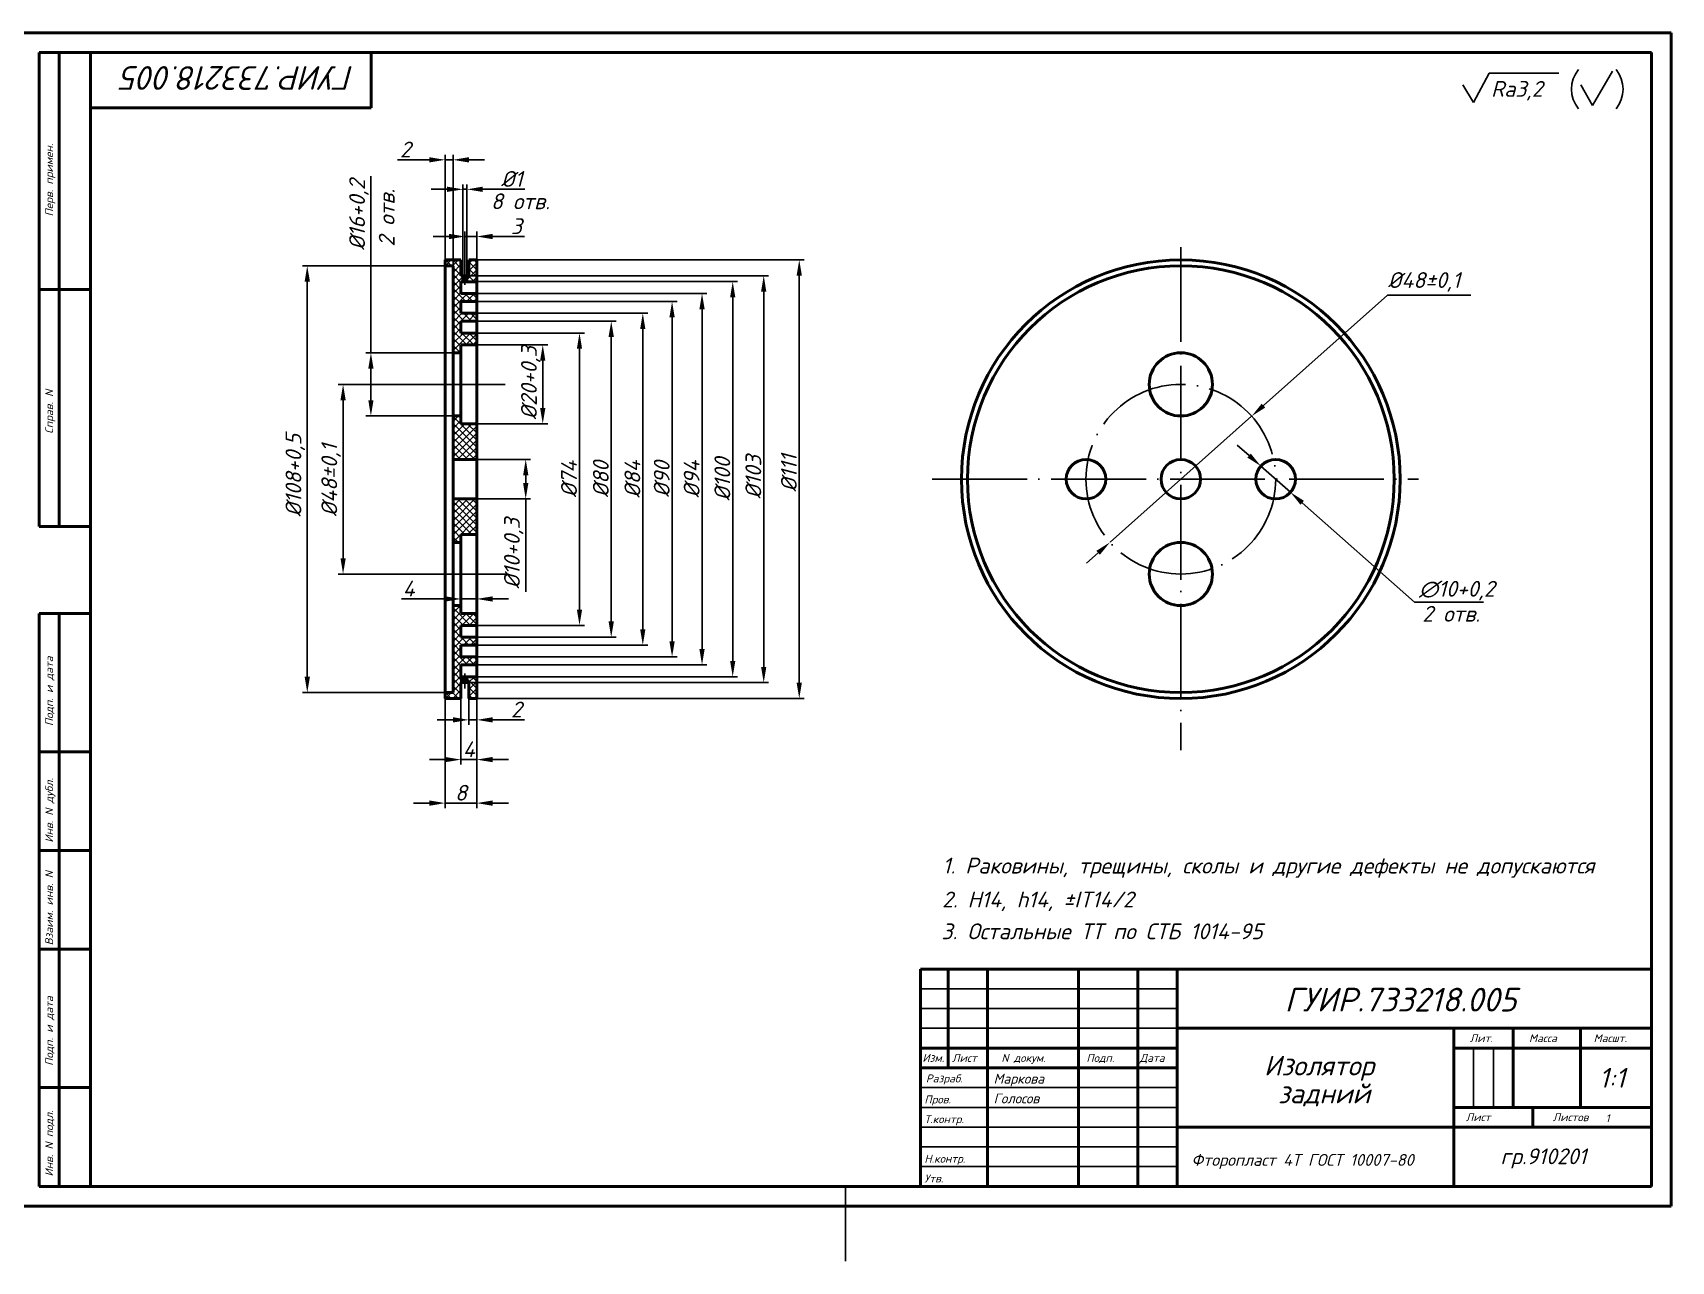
# Model space of a CAD drawing. Header units: millimetres. Extents: x -5427 to 3670, y -5891 to 948.
# Drawn here: x 2050.9 to 2465.6, y -564.8 to -253.9 of the extents above; entities that cross this region are included whole.
import ezdxf

# ---------------------------------------------------------------- set-up
doc = ezdxf.new("R2010")
doc.units = ezdxf.units.MM
doc.header["$MEASUREMENT"] = 0
doc.linetypes.add('ACAD_ISO04W100', pattern=[30, 24, -3, 0, -3])
doc.layers.add('оси', color=1, linetype='ACAD_ISO04W100')
doc.layers.add('Толстые', color=7, linetype='Continuous', lineweight=50)
doc.layers.add('Тонкие', color=140, linetype='Continuous', lineweight=25)
doc.styles.get("Standard").update_dxf_attribs({"font": 'isocpeui.ttf'})
doc.styles.add('Для рамки', font='simplex.shx', dxfattribs={"oblique": 15, "height": 4})
doc.dimstyles.new('ISO-25', dxfattribs={"dimtxt": 4, "dimasz": 4, "dimexe": 1.25, "dimexo": 0, "dimtad": 1, "dimtxsty": 'Standard', "dimcen": 2.5, "dimadec": 0, "dimazin": 0, "dimtfac": 1, "dimtmove": 0, "dimatfit": 3, "dimfxl": 1, "dimarcsym": 0})

# ---------------------------------------------------------------- blocks, each defined once
blk = doc.blocks.new('BORDER')
for p, q in [((1, 1), (0, 1)), ((0, 1), (0, 0)), ((1, 0), (1, 1)), ((0, 0), (1, 0))]:
    blk.add_line(p, q)
blk = doc.blocks.new('*D439')
at = {"layer": 'Defpoints', "color": 0, "transparency": 16777216}
for p in [(2155.29, -422.39), (2163.29, -422.39), (2163.29, -448.88)]:
    blk.add_point(p, dxfattribs=at)
at = {"layer": 'Тонкие', "color": 0, "lineweight": -2, "transparency": 16777216}
for p, q in [((2155.29, -422.39), (2155.29, -450.13)), ((2163.29, -422.39), (2163.29, -450.13)), ((2151.29, -448.88), (2147.29, -448.88)), ((2155.29, -448.88), (2163.29, -448.88)), ((2167.29, -448.88), (2171.29, -448.88))]:
    blk.add_line(p, q, dxfattribs=at)
at = {"layer": 'Тонкие', "color": 0, "transparency": 16777216}
for points in [[(2151.29, -448.21), (2151.29, -449.55), (2155.29, -448.88)], [(2167.29, -448.21), (2167.29, -449.55), (2163.29, -448.88)]]:
    blk.add_solid(points, dxfattribs=at)
at = {"layer": 'Тонкие', "color": 0, "transparency": 16777216, "insert": (2159.29, -446.26), "char_height": 4, "attachment_point": 5}
blk.add_mtext('8', dxfattribs=at)
blk = doc.blocks.new('*D440')
at = {"layer": 'Defpoints', "color": 0, "transparency": 16777216}
for p in [(2161.29, -422.39), (2163.29, -422.39), (2163.29, -427.81)]:
    blk.add_point(p, dxfattribs=at)
at = {"layer": 'Тонкие', "color": 0, "lineweight": -2, "transparency": 16777216}
for p, q in [((2161.29, -422.39), (2161.29, -429.06)), ((2163.29, -422.39), (2163.29, -429.06)), ((2157.29, -427.81), (2153.29, -427.81)), ((2161.29, -427.81), (2163.29, -427.81)), ((2167.29, -427.81), (2175.38, -427.81))]:
    blk.add_line(p, q, dxfattribs=at)
at = {"layer": 'Тонкие', "color": 0, "transparency": 16777216}
for points in [[(2157.29, -427.14), (2157.29, -428.47), (2161.29, -427.81)], [(2167.29, -427.14), (2167.29, -428.47), (2163.29, -427.81)]]:
    blk.add_solid(points, dxfattribs=at)
at = {"layer": 'Тонкие', "color": 0, "transparency": 16777216, "insert": (2173.33, -425.18), "char_height": 4, "attachment_point": 5}
blk.add_mtext('2', dxfattribs=at)
blk = doc.blocks.new('*D441')
at = {"layer": 'Defpoints', "color": 0, "transparency": 16777216}
for p in [(2159.29, -416.89), (2163.29, -422.39), (2163.29, -437.87)]:
    blk.add_point(p, dxfattribs=at)
at = {"layer": 'Тонкие', "color": 0, "lineweight": -2, "transparency": 16777216}
for p, q in [((2159.29, -416.89), (2159.29, -439.12)), ((2163.29, -422.39), (2163.29, -439.12)), ((2155.29, -437.87), (2151.29, -437.87)), ((2159.29, -437.87), (2163.29, -437.87)), ((2167.29, -437.87), (2171.29, -437.87))]:
    blk.add_line(p, q, dxfattribs=at)
at = {"layer": 'Тонкие', "color": 0, "transparency": 16777216}
for points in [[(2155.29, -437.2), (2155.29, -438.53), (2159.29, -437.87)], [(2167.29, -437.2), (2167.29, -438.53), (2163.29, -437.87)]]:
    blk.add_solid(points, dxfattribs=at)
at = {"layer": 'Тонкие', "color": 0, "transparency": 16777216, "insert": (2161.29, -435.24), "char_height": 4, "attachment_point": 5}
blk.add_mtext('4', dxfattribs=at)
blk = doc.blocks.new('*D445')
at = {"layer": 'Defpoints', "color": 0, "transparency": 16777216}
for p in [(2163.29, -397.2), (2159.29, -398.89), (2163.29, -398.89)]:
    blk.add_point(p, dxfattribs=at)
at = {"layer": 'Тонкие', "color": 0, "lineweight": -2, "transparency": 16777216}
for p, q in [((2155.29, -397.2), (2144.21, -397.2)), ((2159.29, -398.89), (2159.29, -395.95)), ((2163.29, -397.2), (2159.29, -397.2)), ((2163.29, -398.89), (2163.29, -395.95)), ((2167.29, -397.2), (2171.29, -397.2))]:
    blk.add_line(p, q, dxfattribs=at)
at = {"layer": 'Тонкие', "color": 0, "transparency": 16777216}
for points in [[(2155.29, -396.54), (2155.29, -397.87), (2159.29, -397.2)], [(2167.29, -396.54), (2167.29, -397.87), (2163.29, -397.2)]]:
    blk.add_solid(points, dxfattribs=at)
at = {"layer": 'Тонкие', "color": 0, "transparency": 16777216, "insert": (2146.07, -394.58), "char_height": 4, "attachment_point": 5}
blk.add_mtext('4', dxfattribs=at)
blk = doc.blocks.new('*D446')
at = {"layer": 'Defpoints', "color": 0, "transparency": 16777216}
for p in [(2160.79, -293.52), (2159.79, -315.39), (2160.79, -315.39)]:
    blk.add_point(p, dxfattribs=at)
at = {"layer": 'Тонкие', "color": 0, "lineweight": -2, "transparency": 16777216}
for p, q in [((2155.79, -293.52), (2151.79, -293.52)), ((2159.79, -315.39), (2159.79, -292.27)), ((2159.79, -293.52), (2160.79, -293.52)), ((2160.79, -315.39), (2160.79, -292.27)), ((2164.79, -293.52), (2175.47, -293.52))]:
    blk.add_line(p, q, dxfattribs=at)
at = {"layer": 'Тонкие', "color": 0, "transparency": 16777216}
for points in [[(2155.79, -292.85), (2155.79, -294.18), (2159.79, -293.52)], [(2164.79, -292.85), (2164.79, -294.18), (2160.79, -293.52)]]:
    blk.add_solid(points, dxfattribs=at)
at = {"layer": 'Тонкие', "color": 0, "transparency": 16777216, "insert": (2172.15, -290.89), "char_height": 4, "attachment_point": 5}
blk.add_mtext('%%c1', dxfattribs=at)
blk = doc.blocks.new('*D447')
at = {"layer": 'Defpoints', "color": 0, "transparency": 16777216}
for p in [(2157.29, -286.05), (2155.29, -312.89), (2157.29, -312.89)]:
    blk.add_point(p, dxfattribs=at)
at = {"layer": 'Тонкие', "color": 0, "lineweight": -2, "transparency": 16777216}
for p, q in [((2151.29, -286.05), (2143.2, -286.05)), ((2155.29, -312.89), (2155.29, -284.8)), ((2157.29, -286.05), (2155.29, -286.05)), ((2157.29, -312.89), (2157.29, -284.8)), ((2161.29, -286.05), (2165.29, -286.05))]:
    blk.add_line(p, q, dxfattribs=at)
at = {"layer": 'Тонкие', "color": 0, "transparency": 16777216}
for points in [[(2151.29, -285.39), (2151.29, -286.72), (2155.29, -286.05)], [(2161.29, -285.39), (2161.29, -286.72), (2157.29, -286.05)]]:
    blk.add_solid(points, dxfattribs=at)
at = {"layer": 'Тонкие', "color": 0, "transparency": 16777216, "insert": (2145.24, -283.43), "char_height": 4, "attachment_point": 5}
blk.add_mtext('2', dxfattribs=at)
blk = doc.blocks.new('*D448')
at = {"layer": 'Defpoints', "color": 0, "transparency": 16777216}
for p in [(2129.46, -342.89), (2157.29, -342.89), (2157.29, -390.89)]:
    blk.add_point(p, dxfattribs=at)
at = {"layer": 'Тонкие', "color": 0, "lineweight": -2, "transparency": 16777216}
for p, q in [((2157.29, -342.89), (2128.21, -342.89)), ((2129.46, -386.89), (2129.46, -346.89)), ((2157.29, -390.89), (2128.21, -390.89))]:
    blk.add_line(p, q, dxfattribs=at)
at = {"layer": 'Тонкие', "color": 0, "transparency": 16777216}
for points in [[(2128.8, -346.89), (2130.13, -346.89), (2129.46, -342.89)], [(2128.8, -386.89), (2130.13, -386.89), (2129.46, -390.89)]]:
    blk.add_solid(points, dxfattribs=at)
at = {"layer": 'Тонкие', "color": 0, "transparency": 16777216, "insert": (2126.44, -367.16), "char_height": 4, "attachment_point": 5, "rotation": 90}
blk.add_mtext('%%c48%%p0,1', dxfattribs=at)
blk = doc.blocks.new('*D449')
at = {"layer": 'Defpoints', "color": 0, "transparency": 16777216}
for p in [(2136.5, -334.89), (2159.29, -334.89), (2159.29, -350.89)]:
    blk.add_point(p, dxfattribs=at)
at = {"layer": 'Тонкие', "color": 0, "lineweight": -2, "transparency": 16777216}
for p, q in [((2136.5, -334.89), (2136.5, -290.2)), ((2159.29, -334.89), (2135.25, -334.89)), ((2136.5, -346.89), (2136.5, -338.89)), ((2159.29, -350.89), (2135.25, -350.89))]:
    blk.add_line(p, q, dxfattribs=at)
at = {"layer": 'Тонкие', "color": 0, "transparency": 16777216}
for points in [[(2135.84, -338.89), (2137.17, -338.89), (2136.5, -334.89)], [(2135.84, -346.89), (2137.17, -346.89), (2136.5, -350.89)]]:
    blk.add_solid(points, dxfattribs=at)
at = {"layer": 'Тонкие', "color": 0, "transparency": 16777216, "insert": (2133.48, -299.96), "char_height": 4, "attachment_point": 5, "rotation": 90}
blk.add_mtext('%%c16+0,2', dxfattribs=at)
blk = doc.blocks.new('*D450')
at = {"layer": 'Defpoints', "color": 0, "transparency": 16777216}
for p in [(2120.4, -312.89), (2155.29, -312.89), (2155.29, -420.89)]:
    blk.add_point(p, dxfattribs=at)
at = {"layer": 'Тонкие', "color": 0, "lineweight": -2, "transparency": 16777216}
for p, q in [((2155.29, -312.89), (2119.15, -312.89)), ((2120.4, -416.89), (2120.4, -316.89)), ((2155.29, -420.89), (2119.15, -420.89))]:
    blk.add_line(p, q, dxfattribs=at)
at = {"layer": 'Тонкие', "color": 0, "transparency": 16777216}
for points in [[(2119.73, -316.89), (2121.07, -316.89), (2120.4, -312.89)], [(2119.73, -416.89), (2121.07, -416.89), (2120.4, -420.89)]]:
    blk.add_solid(points, dxfattribs=at)
at = {"layer": 'Тонкие', "color": 0, "transparency": 16777216, "insert": (2117.37, -365.91), "char_height": 4, "attachment_point": 5, "rotation": 90}
blk.add_mtext('%%c108+0,5', dxfattribs=at)
blk = doc.blocks.new('*D454')
at = {"layer": 'Defpoints', "color": 0, "transparency": 16777216}
for p in [(2163.29, -321.89), (2163.29, -411.89), (2212.72, -411.89)]:
    blk.add_point(p, dxfattribs=at)
at = {"layer": 'Тонкие', "color": 0, "lineweight": -2, "transparency": 16777216}
for p, q in [((2163.29, -321.89), (2213.97, -321.89)), ((2212.72, -325.89), (2212.72, -407.89)), ((2163.29, -411.89), (2213.97, -411.89))]:
    blk.add_line(p, q, dxfattribs=at)
at = {"layer": 'Тонкие', "color": 0, "transparency": 16777216}
for points in [[(2212.05, -325.89), (2213.39, -325.89), (2212.72, -321.89)], [(2212.05, -407.89), (2213.39, -407.89), (2212.72, -411.89)]]:
    blk.add_solid(points, dxfattribs=at)
at = {"layer": 'Тонкие', "color": 0, "transparency": 16777216, "insert": (2210.1, -366.89), "char_height": 4, "attachment_point": 5, "rotation": 90}
blk.add_mtext('%%c90', dxfattribs=at)
blk = doc.blocks.new('*D455')
at = {"layer": 'Defpoints', "color": 0, "transparency": 16777216}
for p in [(2163.29, -324.89), (2163.29, -408.89), (2205.31, -408.89)]:
    blk.add_point(p, dxfattribs=at)
at = {"layer": 'Тонкие', "color": 0, "lineweight": -2, "transparency": 16777216}
for p, q in [((2163.29, -324.89), (2206.56, -324.89)), ((2205.31, -328.89), (2205.31, -404.89)), ((2163.29, -408.89), (2206.56, -408.89))]:
    blk.add_line(p, q, dxfattribs=at)
at = {"layer": 'Тонкие', "color": 0, "transparency": 16777216}
for points in [[(2204.64, -328.89), (2205.97, -328.89), (2205.31, -324.89)], [(2204.64, -404.89), (2205.97, -404.89), (2205.31, -408.89)]]:
    blk.add_solid(points, dxfattribs=at)
at = {"layer": 'Тонкие', "color": 0, "transparency": 16777216, "insert": (2202.68, -366.89), "char_height": 4, "attachment_point": 5, "rotation": 90}
blk.add_mtext('%%c84', dxfattribs=at)
blk = doc.blocks.new('*D456')
at = {"layer": 'Defpoints', "color": 0, "transparency": 16777216}
for p in [(2163.29, -326.89), (2163.29, -406.89), (2197.32, -406.89)]:
    blk.add_point(p, dxfattribs=at)
at = {"layer": 'Тонкие', "color": 0, "lineweight": -2, "transparency": 16777216}
for p, q in [((2163.29, -326.89), (2198.57, -326.89)), ((2197.32, -330.89), (2197.32, -402.89)), ((2163.29, -406.89), (2198.57, -406.89))]:
    blk.add_line(p, q, dxfattribs=at)
at = {"layer": 'Тонкие', "color": 0, "transparency": 16777216}
for points in [[(2196.65, -330.89), (2197.99, -330.89), (2197.32, -326.89)], [(2196.65, -402.89), (2197.99, -402.89), (2197.32, -406.89)]]:
    blk.add_solid(points, dxfattribs=at)
at = {"layer": 'Тонкие', "color": 0, "transparency": 16777216, "insert": (2194.69, -366.89), "char_height": 4, "attachment_point": 5, "rotation": 90}
blk.add_mtext('%%c80', dxfattribs=at)
blk = doc.blocks.new('*D457')
at = {"layer": 'Defpoints', "color": 0, "transparency": 16777216}
for p in [(2163.29, -329.89), (2163.29, -403.89), (2189.29, -403.89)]:
    blk.add_point(p, dxfattribs=at)
at = {"layer": 'Тонкие', "color": 0, "lineweight": -2, "transparency": 16777216}
for p, q in [((2163.29, -329.89), (2190.54, -329.89)), ((2189.29, -333.89), (2189.29, -399.89)), ((2163.29, -403.89), (2190.54, -403.89))]:
    blk.add_line(p, q, dxfattribs=at)
at = {"layer": 'Тонкие', "color": 0, "transparency": 16777216}
for points in [[(2188.62, -333.89), (2189.95, -333.89), (2189.29, -329.89)], [(2188.62, -399.89), (2189.95, -399.89), (2189.29, -403.89)]]:
    blk.add_solid(points, dxfattribs=at)
at = {"layer": 'Тонкие', "color": 0, "transparency": 16777216, "insert": (2186.64, -366.89), "char_height": 4, "attachment_point": 5, "rotation": 90}
blk.add_mtext('%%c74', dxfattribs=at)
blk = doc.blocks.new('*D458')
at = {"layer": 'Defpoints', "color": 0, "transparency": 16777216}
for p in [(2163.29, -332.89), (2179.99, -332.89), (2163.29, -352.89)]:
    blk.add_point(p, dxfattribs=at)
at = {"layer": 'Тонкие', "color": 0, "lineweight": -2, "transparency": 16777216}
for p, q in [((2163.29, -332.89), (2181.24, -332.89)), ((2179.99, -348.89), (2179.99, -336.89)), ((2163.29, -352.89), (2181.24, -352.89))]:
    blk.add_line(p, q, dxfattribs=at)
at = {"layer": 'Тонкие', "color": 0, "transparency": 16777216}
for points in [[(2179.32, -336.89), (2180.65, -336.89), (2179.99, -332.89)], [(2179.32, -348.89), (2180.65, -348.89), (2179.99, -352.89)]]:
    blk.add_solid(points, dxfattribs=at)
at = {"layer": 'Тонкие', "color": 0, "transparency": 16777216, "insert": (2176.96, -342.52), "char_height": 4, "attachment_point": 5, "rotation": 90}
blk.add_mtext('%%c20+0,3', dxfattribs=at)
blk = doc.blocks.new('*D459')
at = {"layer": 'Defpoints', "color": 0, "transparency": 16777216}
for p in [(2163.29, -316.89), (2163.29, -416.89), (2228.06, -416.89)]:
    blk.add_point(p, dxfattribs=at)
at = {"layer": 'Тонкие', "color": 0, "lineweight": -2, "transparency": 16777216}
for p, q in [((2163.29, -316.89), (2229.31, -316.89)), ((2228.06, -320.89), (2228.06, -412.89)), ((2163.29, -416.89), (2229.31, -416.89))]:
    blk.add_line(p, q, dxfattribs=at)
at = {"layer": 'Тонкие', "color": 0, "transparency": 16777216}
for points in [[(2227.4, -320.89), (2228.73, -320.89), (2228.06, -316.89)], [(2227.4, -412.89), (2228.73, -412.89), (2228.06, -416.89)]]:
    blk.add_solid(points, dxfattribs=at)
at = {"layer": 'Тонкие', "color": 0, "transparency": 16777216, "insert": (2225.44, -366.89), "char_height": 4, "attachment_point": 5, "rotation": 90}
blk.add_mtext('%%c100', dxfattribs=at)
blk = doc.blocks.new('*D460')
at = {"layer": 'Defpoints', "color": 0, "transparency": 16777216}
for p in [(2163.29, -319.89), (2163.29, -413.89), (2220.3, -413.89)]:
    blk.add_point(p, dxfattribs=at)
at = {"layer": 'Тонкие', "color": 0, "lineweight": -2, "transparency": 16777216}
for p, q in [((2163.29, -319.89), (2221.55, -319.89)), ((2220.3, -323.89), (2220.3, -409.89)), ((2163.29, -413.89), (2221.55, -413.89))]:
    blk.add_line(p, q, dxfattribs=at)
at = {"layer": 'Тонкие', "color": 0, "transparency": 16777216}
for points in [[(2219.63, -323.89), (2220.96, -323.89), (2220.3, -319.89)], [(2219.63, -409.89), (2220.96, -409.89), (2220.3, -413.89)]]:
    blk.add_solid(points, dxfattribs=at)
at = {"layer": 'Тонкие', "color": 0, "transparency": 16777216, "insert": (2217.67, -366.89), "char_height": 4, "attachment_point": 5, "rotation": 90}
blk.add_mtext('%%c94', dxfattribs=at)
blk = doc.blocks.new('*D461')
at = {"layer": 'Defpoints', "color": 0, "transparency": 16777216}
for p in [(2163.29, -311.39), (2244.9, -311.39), (2163.29, -422.39)]:
    blk.add_point(p, dxfattribs=at)
at = {"layer": 'Тонкие', "color": 0, "lineweight": -2, "transparency": 16777216}
for p, q in [((2163.29, -311.39), (2246.15, -311.39)), ((2244.9, -418.39), (2244.9, -315.39)), ((2163.29, -422.39), (2246.15, -422.39))]:
    blk.add_line(p, q, dxfattribs=at)
at = {"layer": 'Тонкие', "color": 0, "transparency": 16777216}
for points in [[(2244.23, -315.39), (2245.57, -315.39), (2244.9, -311.39)], [(2244.23, -418.39), (2245.57, -418.39), (2244.9, -422.39)]]:
    blk.add_solid(points, dxfattribs=at)
at = {"layer": 'Тонкие', "color": 0, "transparency": 16777216, "insert": (2242.28, -365.37), "char_height": 4, "attachment_point": 5, "rotation": 90}
blk.add_mtext('%%c111', dxfattribs=at)
blk = doc.blocks.new('*D462')
at = {"layer": 'Defpoints', "color": 0, "transparency": 16777216}
for p in [(2161.29, -315.39), (2235.91, -315.39), (2161.29, -418.39)]:
    blk.add_point(p, dxfattribs=at)
at = {"layer": 'Тонкие', "color": 0, "lineweight": -2, "transparency": 16777216}
for p, q in [((2161.29, -315.39), (2237.16, -315.39)), ((2235.91, -414.39), (2235.91, -319.39)), ((2161.29, -418.39), (2237.16, -418.39))]:
    blk.add_line(p, q, dxfattribs=at)
at = {"layer": 'Тонкие', "color": 0, "transparency": 16777216}
for points in [[(2235.24, -319.39), (2236.57, -319.39), (2235.91, -315.39)], [(2235.24, -414.39), (2236.57, -414.39), (2235.91, -418.39)]]:
    blk.add_solid(points, dxfattribs=at)
at = {"layer": 'Тонкие', "color": 0, "transparency": 16777216, "insert": (2233.28, -366.34), "char_height": 4, "attachment_point": 5, "rotation": 90}
blk.add_mtext('%%c103', dxfattribs=at)
blk = doc.blocks.new('*D463')
at = {"layer": 'Defpoints', "color": 0, "transparency": 16777216}
for p in [(2163.29, -361.89), (2175.68, -361.89), (2163.29, -371.89)]:
    blk.add_point(p, dxfattribs=at)
at = {"layer": 'Тонкие', "color": 0, "lineweight": -2, "transparency": 16777216}
for p, q in [((2163.29, -361.89), (2176.93, -361.89)), ((2175.68, -365.89), (2175.68, -367.89)), ((2163.29, -371.89), (2176.93, -371.89)), ((2175.68, -371.89), (2175.68, -395.44))]:
    blk.add_line(p, q, dxfattribs=at)
at = {"layer": 'Тонкие', "color": 0, "transparency": 16777216}
for points in [[(2175.02, -365.89), (2176.35, -365.89), (2175.68, -361.89)], [(2175.02, -367.89), (2176.35, -367.89), (2175.68, -371.89)]]:
    blk.add_solid(points, dxfattribs=at)
at = {"layer": 'Тонкие', "color": 0, "transparency": 16777216, "insert": (2172.66, -385.68), "char_height": 4, "attachment_point": 5, "rotation": 90}
blk.add_mtext('%%c10+0,3', dxfattribs=at)
blk = doc.blocks.new('*D464')
at = {"layer": 'Defpoints', "color": 0, "transparency": 16777216}
for p in [(2163.29, -305.46), (2163.29, -311.39), (2160.29, -315.39)]:
    blk.add_point(p, dxfattribs=at)
at = {"layer": 'Тонкие', "color": 0, "lineweight": -2, "transparency": 16777216}
for p, q in [((2156.29, -305.46), (2152.29, -305.46)), ((2160.29, -315.39), (2160.29, -304.21)), ((2160.29, -305.46), (2163.29, -305.46)), ((2163.29, -311.39), (2163.29, -304.21)), ((2167.29, -305.46), (2175.37, -305.46))]:
    blk.add_line(p, q, dxfattribs=at)
at = {"layer": 'Тонкие', "color": 0, "transparency": 16777216}
for points in [[(2156.29, -304.79), (2156.29, -306.13), (2160.29, -305.46)], [(2167.29, -304.79), (2167.29, -306.13), (2163.29, -305.46)]]:
    blk.add_solid(points, dxfattribs=at)
at = {"layer": 'Тонкие', "color": 0, "transparency": 16777216, "insert": (2173.33, -302.84), "char_height": 4, "attachment_point": 5}
blk.add_mtext('3', dxfattribs=at)

msp = doc.modelspace()

# ---------------------------------------------------------------- hatches: boundary and pattern name
at = {"layer": 'Тонкие'}
h = msp.add_hatch(dxfattribs=at)
h.set_pattern_fill('ANSI37', color=256, scale=0.4, style=0)
h.set_pattern_definition([(45, (10.7388, 392.8385), (-0.8980256, 0.8980256), []), (135, (10.7388, 392.8385), (-0.8980256, -0.8980256), [])])
h.paths.add_polyline_path([(2157.287, -334.893), (2159.288, -334.893), (2159.288, -332.893), (2163.287, -332.893), (2163.287, -329.893), (2159.287, -329.893), (2159.287, -326.893), (2163.287, -326.893), (2163.287, -324.893), (2159.287, -324.893), (2159.287, -321.893), (2163.287, -321.893), (2163.287, -319.893), (2159.287, -319.893), (2159.287, -316.893), (2159.787, -316.893), (2159.787, -315.393), (2159.287, -315.393), (2159.287, -311.393), (2155.287, -311.393), (2155.287, -312.893), (2157.287, -312.893)])
h.paths.add_polyline_path([(2163.287, -311.393), (2161.287, -311.393), (2161.287, -315.393), (2160.787, -315.393), (2160.787, -316.893), (2163.287, -316.893)])
h.paths.add_polyline_path([(2157.287, -361.893), (2163.287, -361.893), (2163.287, -352.893), (2159.288, -352.893), (2159.288, -350.893), (2157.287, -350.893)])
h.paths.add_polyline_path([(2157.287, -382.893), (2159.288, -382.893), (2159.288, -380.893), (2163.287, -380.893), (2163.287, -371.893), (2157.287, -371.893)])
h.paths.add_polyline_path([(2157.287, -420.893), (2155.287, -420.893), (2155.287, -422.393), (2159.287, -422.393), (2159.287, -418.393), (2159.787, -418.393), (2159.787, -416.893), (2159.287, -416.893), (2159.287, -413.893), (2163.287, -413.893), (2163.287, -411.893), (2159.287, -411.893), (2159.287, -408.893), (2163.287, -408.893), (2163.287, -406.893), (2159.287, -406.893), (2159.287, -403.893), (2163.287, -403.893), (2163.287, -400.893), (2159.288, -400.893), (2159.288, -398.893), (2157.287, -398.893)])
h.paths.add_polyline_path([(2161.287, -418.393), (2161.287, -422.393), (2163.287, -422.393), (2163.287, -416.893), (2160.787, -416.893), (2160.787, -418.393)], flags=17)

# ---------------------------------------------------------------- linework, layer by layer
at = {"layer": 'оси'}
for p, q in [((2341.466, -308.127), (2341.466, -435.505)), ((2160.287, -317.722), (2160.287, -313.943)), ((2170.505, -342.893), (2153.896, -342.893)), ((2170.505, -342.893), (2154.236, -342.893)), ((2278.553, -366.893), (2401.622, -366.893)), ((2390.442, -366.893), (2371.032, -366.893)), ((2171.201, -390.893), (2151.873, -390.893)), ((2160.287, -416.064), (2160.287, -419.842))]:
    msp.add_line(p, q, dxfattribs=at)
msp.add_circle((2341.466, -366.893), 24, dxfattribs=at)
at = {"layer": 'Толстые'}
for p, q in [((2052.589, -378.888), (2052.589, -258.888)), ((2052.589, -258.888), (2065.589, -258.888)), ((2057.589, -378.888), (2057.589, -258.888)), ((2155.287, -422.393), (2155.287, -311.393)), ((2159.287, -311.393), (2155.287, -311.393)), ((2155.287, -312.893), (2157.287, -312.893)), ((2157.287, -312.893), (2157.287, -420.893)), ((2159.287, -311.393), (2159.287, -315.393)), ((2163.287, -311.393), (2161.287, -311.393)), ((2161.287, -315.393), (2161.287, -311.393)), ((2161.287, -312.893), (2161.287, -315.393)), ((2163.287, -311.393), (2163.287, -422.393)), ((2065.589, -318.888), (2052.589, -318.888)), ((2161.287, -315.393), (2159.287, -315.393)), ((2159.287, -319.893), (2159.287, -316.893)), ((2163.287, -316.893), (2159.287, -316.893)), ((2159.787, -316.893), (2159.787, -315.393)), ((2160.787, -316.893), (2160.787, -315.393)), ((2163.287, -319.893), (2159.287, -319.893)), ((2159.287, -324.893), (2159.287, -321.893)), ((2163.287, -321.893), (2159.287, -321.893)), ((2163.287, -324.893), (2159.287, -324.893)), ((2159.287, -329.893), (2159.287, -326.893)), ((2163.287, -326.893), (2159.287, -326.893)), ((2163.287, -329.893), (2159.287, -329.893)), ((2157.287, -334.893), (2159.288, -334.893)), ((2159.288, -352.893), (2159.288, -332.893)), ((2163.288, -332.893), (2159.288, -332.893)), ((2157.287, -350.893), (2159.288, -350.893)), ((2159.288, -352.893), (2159.288, -350.893)), ((2163.288, -352.893), (2159.288, -352.893)), ((2163.288, -361.893), (2157.287, -361.893)), ((2163.288, -371.893), (2157.287, -371.893)), ((2065.589, -378.888), (2052.589, -378.888)), ((2159.288, -400.893), (2159.288, -380.893)), ((2163.288, -380.893), (2159.288, -380.893)), ((2157.287, -382.893), (2159.288, -382.893)), ((2052.589, -545.888), (2052.569, -400.895)), ((2052.589, -400.888), (2065.589, -400.888)), ((2057.589, -545.888), (2057.589, -400.888)), ((2157.287, -398.893), (2159.288, -398.893)), ((2159.288, -400.893), (2159.288, -398.893)), ((2163.287, -400.893), (2159.288, -400.893)), ((2159.287, -403.893), (2159.287, -406.893)), ((2163.287, -403.893), (2159.287, -403.893)), ((2163.287, -406.893), (2159.287, -406.893)), ((2163.287, -408.893), (2159.287, -408.893)), ((2159.287, -408.893), (2159.287, -411.893)), ((2163.287, -411.893), (2159.287, -411.893)), ((2159.287, -413.893), (2159.287, -416.893)), ((2163.287, -413.893), (2159.287, -413.893)), ((2163.287, -416.893), (2159.287, -416.893)), ((2159.287, -418.393), (2159.287, -422.393)), ((2161.287, -418.393), (2159.287, -418.393)), ((2159.787, -416.893), (2159.787, -418.393)), ((2160.787, -416.893), (2160.787, -418.393)), ((2161.287, -418.393), (2161.287, -422.393)), ((2155.287, -420.893), (2157.287, -420.893)), ((2159.287, -422.393), (2155.287, -422.393)), ((2163.287, -422.393), (2161.287, -422.393)), ((2052.589, -435.888), (2065.589, -435.888)), ((2052.589, -460.888), (2065.589, -460.888)), ((2052.589, -485.888), (2065.589, -485.888)), ((2275.569, -490.888), (2460.569, -490.888)), ((2275.569, -490.888), (2275.569, -545.888)), ((2282.569, -515.888), (2282.569, -490.888)), ((2292.569, -545.888), (2292.569, -490.888)), ((2315.569, -490.888), (2315.569, -545.888)), ((2330.569, -545.888), (2330.569, -490.888)), ((2340.569, -545.888), (2340.569, -490.888)), ((2340.569, -505.888), (2460.569, -505.888)), ((2410.569, -505.888), (2410.569, -545.888)), ((2425.569, -505.888), (2425.569, -525.888)), ((2442.569, -505.888), (2442.569, -525.888)), ((2275.569, -510.888), (2340.569, -510.888)), ((2410.569, -510.888), (2460.569, -510.888)), ((2275.569, -515.888), (2340.569, -515.888)), ((2052.589, -520.888), (2065.589, -520.888)), ((2410.569, -525.888), (2460.569, -525.888)), ((2430.569, -530.888), (2430.569, -525.888)), ((2340.569, -530.888), (2460.569, -530.888))]:
    msp.add_line(p, q, dxfattribs=at)
for points in [[(2053.569, -258.888), (2065.569, -258.888), (2460.569, -258.888)], [(2065.569, -258.888), (2065.569, -545.888)], [(2136.569, -272.888), (2136.569, -258.888)], [(2460.569, -545.888), (2460.569, -258.888)], [(2136.569, -272.888), (2066.569, -272.888), (2065.569, -272.888)], [(2460.569, -545.888), (2275.569, -545.888), (2065.569, -545.888), (2052.589, -545.888)]]:
    msp.add_lwpolyline(points, dxfattribs=at)
for centre, radius in [((2341.466, -366.893), 55.5), ((2341.466, -366.893), 54), ((2341.466, -342.893), 8), ((2317.466, -366.893), 5), ((2341.466, -366.893), 5), ((2365.466, -366.893), 5), ((2341.466, -390.893), 8)]:
    msp.add_circle(centre, radius, dxfattribs=at)
at = {"layer": 'Тонкие'}
for p, q in [((2415.526, -271.52), (2419.49, -264.095)), ((2419.49, -264.095), (2437.156, -264.1)), ((2415.526, -271.52), (2412.8, -267.065)), ((2393.796, -320.291), (2362.376, -348.271)), ((2393.796, -320.291), (2414.858, -320.291)), ((2323.543, -382.854), (2359.389, -350.931)), ((2358.734, -360.919), (2355.742, -358.264)), ((2361.726, -363.574), (2369.206, -370.211)), ((2400.571, -398.044), (2372.198, -372.866)), ((2320.556, -385.514), (2317.568, -388.174)), ((2400.571, -398.044), (2418.038, -398.044)), ((2275.569, -495.888), (2340.569, -495.888)), ((2275.569, -500.888), (2340.569, -500.888)), ((2275.569, -505.888), (2340.569, -505.888)), ((2415.569, -525.888), (2415.569, -510.888)), ((2420.569, -525.888), (2420.569, -510.888)), ((2275.569, -520.888), (2340.569, -520.888)), ((2275.569, -525.888), (2340.569, -525.888)), ((2275.569, -530.888), (2340.569, -530.888)), ((2275.569, -535.888), (2340.569, -535.888)), ((2275.569, -540.888), (2340.569, -540.888)), ((2256.589, -564.842), (2256.589, -545.888))]:
    msp.add_line(p, q, dxfattribs=at)
for points in [[(2445.673, -272.277), (2450.673, -263.617)], [(2442.673, -267.081), (2445.673, -272.277)]]:
    msp.add_lwpolyline(points, dxfattribs=at)
for centre, start, end in [((2448.125, -268.161), 140.52687, 219.47313), ((2445.56, -268.161), 320.52687, 39.47313)]:
    msp.add_arc(centre, 7.816, start, end, dxfattribs=at)
for points in [[(2361.933, -347.773), (2362.82, -348.769), (2359.389, -350.931)], [(2359.177, -360.42), (2358.292, -361.418), (2361.726, -363.574)], [(2372.64, -372.368), (2371.755, -373.365), (2369.206, -370.211)], [(2320.112, -385.016), (2320.999, -386.012), (2323.543, -382.854)]]:
    msp.add_solid(points, dxfattribs=at)

# ---------------------------------------------------------------- block references
at = {"layer": 'Толстые', "xscale": 420, "yscale": 297, "zscale": 420}
msp.add_blockref('BORDER', (2045.569, -550.888), dxfattribs=at)

# ---------------------------------------------------------------- texts
at = {"layer": 'Тонкие'}
for s, height, rotation, p in [('ГУИР.733218.005', 6, 180, (2132.336, -262.329)), ('2 отв.', 4, 90, (2142.504, -308.032))]:
    msp.add_text(s, height=height, rotation=rotation, dxfattribs=at).set_placement(p)
for s, height, p in [('Ra3,2', 4, (2419.987, -270.094)), ('8 отв.', 4, (2166.875, -298.55)), ('%%c48%%p0,1', 4, (2393.835, -318.484)), ('2 отв.', 4, (2402.573, -402.961)), ('1. Раковины, трещины, сколы и другие дефекты не допускаются', 4, (2281.179, -466.703)), ('2. H14, h14, %%pIT14/2', 4, (2281.055, -475.279)), ('3. Остальные ТТ по СТБ 1014-95', 4, (2280.886, -483.338)), ('ГУИР.733218.005', 6, (2367.733, -501.631)), ('Изолятор', 5, (2362.516, -517.821)), ('Маркова', 2.5, (2294.079, -519.888)), ('1:1', 5, (2447.275, -520.907)), ('Голосов', 2.5, (2294.079, -524.888)), ('задний', 5, (2366.057, -524.873)), ('1', 2, (2448.976, -529.63)), ('Фторопласт 4Т ГОСТ 10007-80', 3, (2344.144, -540.699)), ('гр.910201', 4, (2422.354, -540.286))]:
    msp.add_text(s, height=height, dxfattribs=at).set_placement(p)
at = {"layer": 'Тонкие', "style": 'Для рамки', "oblique": 15}
for s, p in [('Перв. примен.', (2056.089, -300.388)), ('Справ. N', (2056.089, -355.388)), ('Подп. и дата', (2056.089, -429.388)), ('Инв. N дубл.', (2056.089, -458.888)), ('Взаим. инв. N', (2056.089, -484.888)), ('Подп. и дата', (2056.089, -515.388)), ('Инв. N подл.', (2056.089, -543.388))]:
    msp.add_text(s, height=2, rotation=90, dxfattribs=at).set_placement(p)
for s, p in [('Лит.', (2414.569, -509.388)), ('Масса', (2429.569, -509.388)), ('Масшт.', (2445.928, -509.388)), ('Изм.', (2276.069, -514.388)), ('Лист', (2283.569, -514.388)), ('N докум.', (2296.069, -514.388)), ('Подп.', (2317.569, -514.388)), ('Дата', (2331.069, -514.388)), ('Разраб.', (2276.95, -519.571)), ('Пров.', (2276.569, -524.888)), ('Т.контр.', (2276.569, -529.888)), ('Лист', (2413.569, -529.388)), ('Листов', (2435.569, -529.388)), ('Н.контр.', (2276.569, -539.888)), ('Утв.', (2276.569, -544.888))]:
    msp.add_text(s, height=2, dxfattribs=at).set_placement(p)
at = {"layer": 'Тонкие', "insert": (2411.319, -395.096), "char_height": 4, "attachment_point": 5}
msp.add_mtext('∅10+0,2', dxfattribs=at)

# ---------------------------------------------------------------- dimensions: what is measured, and where the dimension line sits
at = {"layer": 'Тонкие'}
for base, p1, p2, picture, middle in [((2157.287, -286.055), (2155.287, -312.893), (2157.287, -312.893), '*D447', (2145.243, -286.055)), ((2163.287, -397.204), (2159.288, -398.893), (2163.287, -398.893), '*D445', (2146.072, -397.204)), ((2163.287, -448.881), (2155.287, -422.393), (2163.287, -422.393), '*D439', (2159.287, -448.881))]:
    dim = msp.add_linear_dim(base=base, p1=p1, p2=p2, dimstyle='ISO-25', dxfattribs=at)
    dim.commit()
    dim.dimension.update_dxf_attribs({"geometry": picture, "text_midpoint": middle, "dimtype": 160})
for base, p1, p2, text, picture, middle in [((2136.504, -334.893), (2159.288, -350.893), (2159.288, -334.893), '%%c16+0,2', '*D449', (2136.504, -299.958)), ((2120.4, -312.893), (2155.287, -420.893), (2155.287, -312.893), '%%c108+0,5', '*D450', (2120.4, -365.905)), ((2244.901, -311.393), (2163.287, -422.393), (2163.287, -311.393), '%%c111', '*D461', (2244.901, -365.373)), ((2235.905, -315.393), (2161.287, -418.393), (2161.287, -315.393), '%%c103', '*D462', (2235.905, -366.336)), ((2179.986, -332.893), (2163.288, -352.893), (2163.288, -332.893), '%%c20+0,3', '*D458', (2179.986, -342.524)), ((2129.465, -342.893), (2157.287, -390.893), (2157.287, -342.893), '%%c48%%p0,1', '*D448', (2129.465, -367.163)), ((2175.683, -361.893), (2163.288, -371.893), (2163.287, -361.893), '%%c10+0,3', '*D463', (2175.683, -385.683))]:
    dim = msp.add_linear_dim(base=base, p1=p1, p2=p2, angle=90, text=text, dimstyle='ISO-25', dxfattribs=at)
    dim.commit()
    dim.dimension.update_dxf_attribs({"geometry": picture, "text_midpoint": middle, "dimtype": 160})
dim = msp.add_linear_dim(base=(2160.787, -293.517), p1=(2159.787, -315.393), p2=(2160.787, -315.393), text='%%c1', dimstyle='ISO-25', dxfattribs=at)
dim.commit()
dim.dimension.update_dxf_attribs({"geometry": '*D446', "text_midpoint": (2172.146, -293.517), "dimtype": 160})
for base, p1, p2, picture, middle in [((2163.287, -305.462), (2160.287, -315.393), (2163.287, -311.393), '*D464', (2173.331, -302.837)), ((2163.287, -437.867), (2159.287, -416.893), (2163.287, -422.393), '*D441', (2161.287, -435.242)), ((2163.287, -427.808), (2161.287, -422.393), (2163.287, -422.393), '*D440', (2173.332, -425.183))]:
    dim = msp.add_linear_dim(base=base, p1=p1, p2=p2, dimstyle='ISO-25', dxfattribs=at)
    dim.commit()
    dim.dimension.update_dxf_attribs({"geometry": picture, "text_midpoint": middle})
for base, p1, p2, text, picture, middle in [((2228.063, -416.893), (2163.287, -316.893), (2163.287, -416.893), '%%c100', '*D459', (2225.438, -366.893)), ((2220.296, -413.893), (2163.287, -319.893), (2163.287, -413.893), '%%c94', '*D460', (2217.671, -366.893)), ((2212.721, -411.893), (2163.287, -321.893), (2163.287, -411.893), '%%c90', '*D454', (2210.096, -366.893)), ((2205.306, -408.893), (2163.287, -324.893), (2163.287, -408.893), '%%c84', '*D455', (2202.681, -366.893)), ((2197.32, -406.893), (2163.287, -326.893), (2163.287, -406.893), '%%c80', '*D456', (2194.695, -366.893)), ((2189.288, -403.893), (2163.287, -329.893), (2163.287, -403.893), '%%c74', '*D457', (2186.637, -366.893))]:
    dim = msp.add_linear_dim(base=base, p1=p1, p2=p2, angle=90, text=text, dimstyle='ISO-25', dxfattribs=at)
    dim.commit()
    dim.dimension.update_dxf_attribs({"geometry": picture, "text_midpoint": middle})

doc.saveas('drawing.dxf')
